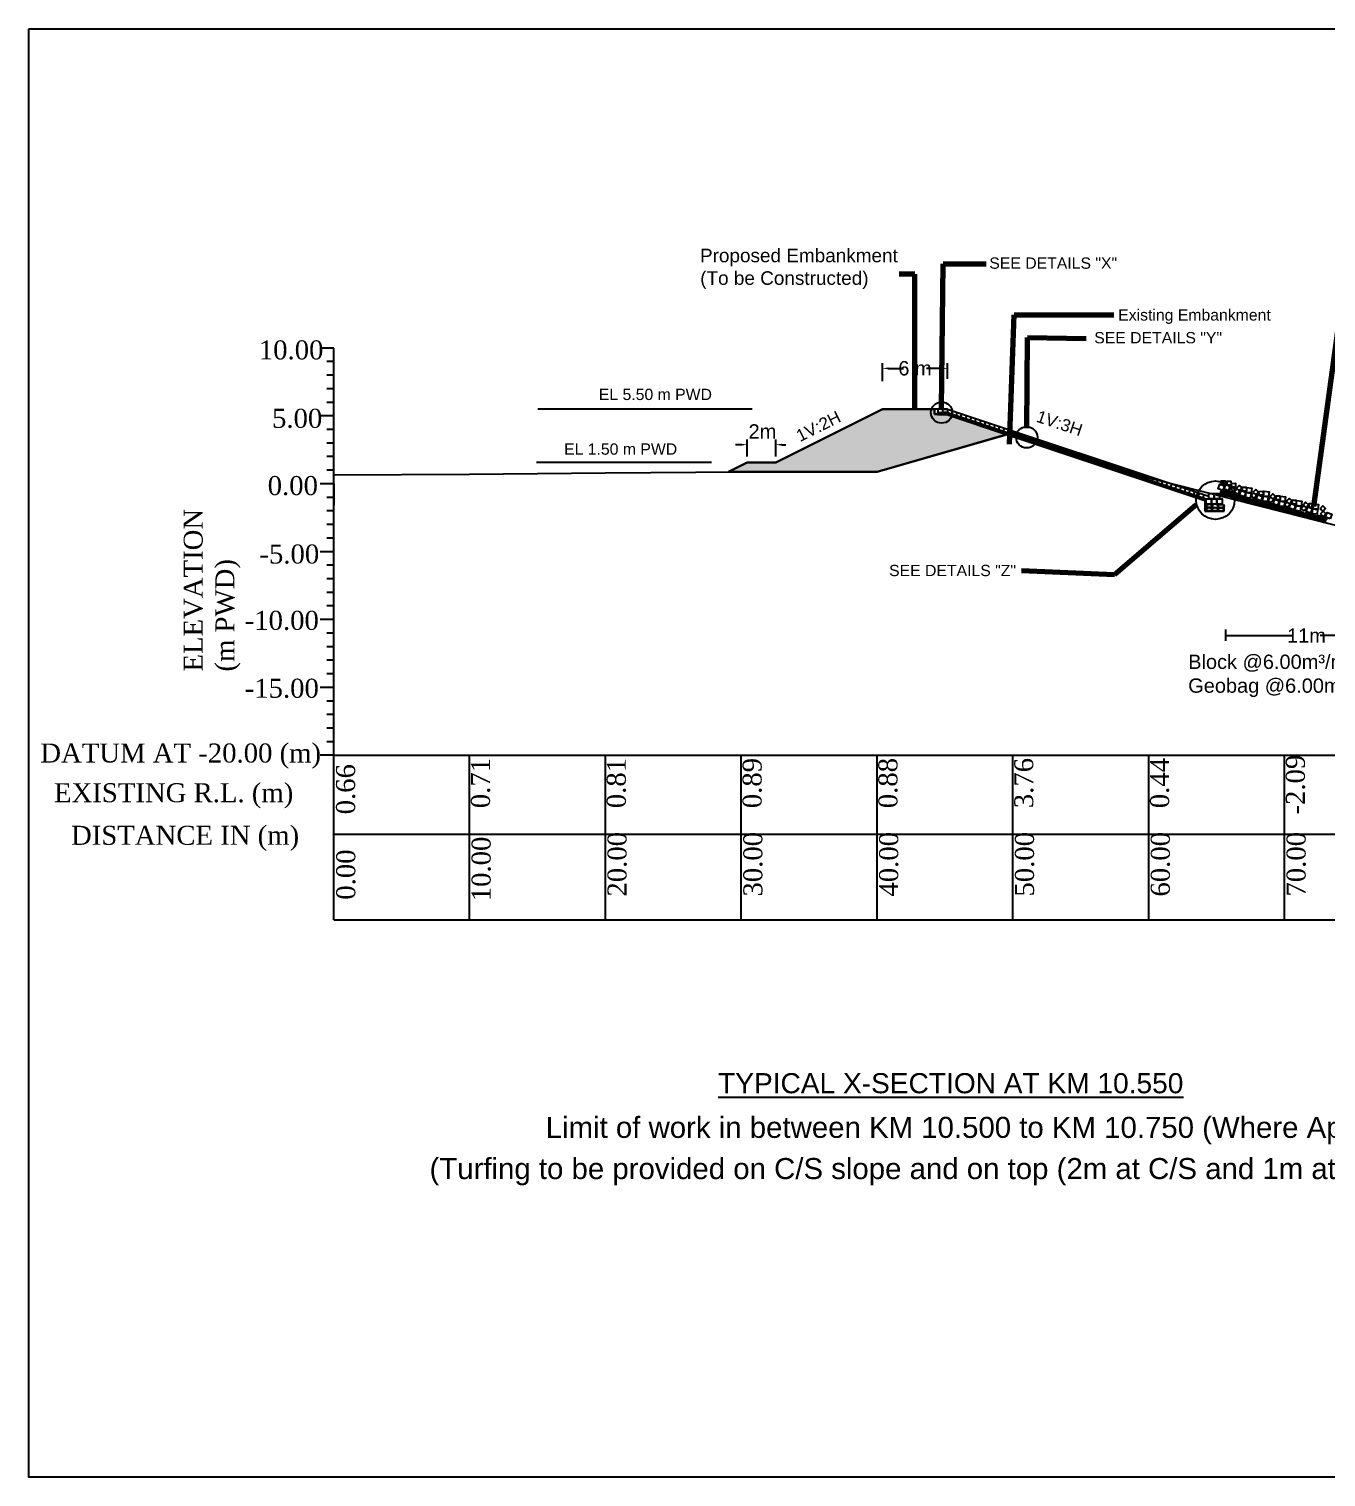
# Model space of a CAD drawing. Header units: inches. Extents: x 89000 to 267201, y -7461 to 18033.
# Drawn here: x 143639 to 148175, y 12966 to 18033 of the extents above; entities that cross this region are included whole.
import ezdxf

# ---------------------------------------------------------------- set-up
doc = ezdxf.new("R2010")
doc.units = ezdxf.units.IN
doc.header["$LTSCALE"] = 7
doc.header["$MEASUREMENT"] = 0
doc.layers.add('LINE', color=7, linetype='Continuous')
doc.styles.add('liza', font='times.ttf', dxfattribs={"height": 2})
doc.styles.get("Standard").update_dxf_attribs({"font": 'arial.ttf'})
doc.dimstyles.get("Standard").update_dxf_attribs({"dimtxt": 0.18, "dimasz": 0.18, "dimexe": 0.18, "dimexo": 0.0625, "dimgap": 0.09, "dimtad": 0, "dimtih": 1, "dimtoh": 1, "dimdec": 4, "dimzin": 0, "dimdsep": 46, "dimtxsty": 'Standard', "dimcen": 0.09, "dimadec": 0, "dimazin": 0, "dimtfac": 1, "dimtdec": 4, "dimtofl": 0, "dimtmove": 0, "dimatfit": 3, "dimfxl": 1, "dimtolj": 1, "dimtzin": 0, "dimarcsym": 0})

msp = doc.modelspace()

# ---------------------------------------------------------------- hatches: boundary and pattern name
at = {"lineweight": -3, "ltscale": 0.5}
h = msp.add_hatch(dxfattribs=at)
h.set_pattern_fill('AR-SAND', scale=0.3, style=0)
h.set_pattern_definition([(37.5, (-59604.984, 1111933.726), (-0.48000939, 14.68239712), [0, -11.5824, 0, -12.954, 0, -12.3825]), (7.5, (-59604.984, 1111933.726), (13.4856985, 21.504753), [0, -6.2484, 0, -10.4394, 0, -4.0005]), (327.5, (-59614.356, 1111933.726), (23.7297711, 0.04311554), [0, -3.81, 0, -13.716, 0, -17.907]), (317.5, (-59614.356, 1111933.726), (22.90669357, 6.6878797), [0, -1.905, 0, -8.9916, 0, -10.287])])
edge = h.paths.add_edge_path()
edge.add_line((146251.03459, 16516.05213), (146623.68176, 16702.37572))
edge.add_line((146151.03459, 16516.05213), (146251.03459, 16516.05213))
edge.add_line((146085.01252, 16483.0411), (146151.03459, 16516.05213))
edge.add_line((146604.96485, 16482.92572), (146085.01252, 16483.0411))
edge.add_line((147058.21538, 16613.46187), (146604.96485, 16482.92572))
edge.add_line((146848.59848, 16683.37572), (147058.21538, 16613.46187))
edge.add_line((146817.48176, 16683.37572), (146848.59848, 16683.37572))
edge.add_line((146806.08176, 16685.27572), (146817.48176, 16685.27572))
edge.add_line((146806.08176, 16702.37572), (146806.08176, 16685.27572))
edge.add_line((146623.68176, 16702.37572), (146806.08176, 16702.37572))

# ---------------------------------------------------------------- linework, layer by layer
at = {"linetype": 'Continuous', "lineweight": -3, "ltscale": 0.5}
for p, q in [((144704.96485, 16916.12572), (144657.46485, 16916.12572)), ((144704.96485, 14915.35511), (144704.96485, 16916.12572)), ((144704.96485, 16868.62572), (144681.21485, 16868.62572)), ((144704.96485, 16821.12572), (144681.21485, 16821.12572)), ((144704.96485, 16773.62572), (144681.21485, 16773.62572)), ((144704.96485, 16726.12572), (144681.21485, 16726.12572)), ((144704.96485, 16678.62572), (144657.46485, 16678.62572)), ((144704.96485, 16678.62572), (144657.46485, 16678.62572)), ((144704.96485, 16631.12572), (144681.21485, 16631.12572)), ((144704.96485, 16583.62572), (144681.21485, 16583.62572)), ((144704.96485, 16536.12572), (144681.21485, 16536.12572)), ((144704.96485, 16488.62572), (144681.21485, 16488.62572)), ((144704.96485, 16441.12572), (144657.46485, 16441.12572)), ((144704.96485, 16393.62572), (144681.21485, 16393.62572)), ((144704.96485, 16346.12572), (144681.21485, 16346.12572)), ((144704.96485, 16298.62572), (144681.21485, 16298.62572)), ((144704.96485, 16251.12572), (144681.21485, 16251.12572)), ((144704.96485, 16203.62572), (144657.46485, 16203.62572)), ((144704.96485, 16156.12572), (144681.21485, 16156.12572)), ((144704.96485, 16108.62572), (144681.21485, 16108.62572)), ((144704.96485, 16061.12572), (144681.21485, 16061.12572)), ((144704.96485, 16013.62572), (144681.21485, 16013.62572)), ((144704.96485, 15966.12572), (144657.46485, 15966.12572)), ((144704.96485, 15918.62572), (144681.21485, 15918.62572)), ((144704.96485, 15871.12572), (144681.21485, 15871.12572)), ((144704.96485, 15823.62572), (144681.21485, 15823.62572)), ((144704.96485, 15776.12572), (144681.21485, 15776.12572)), ((144704.96485, 15728.62572), (144657.46485, 15728.62572)), ((144704.96485, 15681.12572), (144681.21485, 15681.12572)), ((144704.96485, 15633.62572), (144681.21485, 15633.62572)), ((144704.96485, 15586.12572), (144681.21485, 15586.12572)), ((144704.96485, 15538.62572), (144681.21485, 15538.62572)), ((144704.96485, 15491.12572), (144657.46485, 15491.12572)), ((144704.96485, 14916.33635), (144704.96485, 15491.12572)), ((144704.96485, 15491.12572), (149825.72731, 15491.12572)), ((145179.96485, 14915.35511), (145179.96485, 15491.12572)), ((145654.96485, 14915.35511), (145654.96485, 15491.12572)), ((146129.96485, 14915.35511), (146129.96485, 15491.12572)), ((146604.96485, 14915.35511), (146604.96485, 15491.12572)), ((147079.96485, 14915.35511), (147079.96485, 15491.12572)), ((147554.96485, 14915.35511), (147554.96485, 15491.12572)), ((148029.96485, 14915.35511), (148029.96485, 15491.12572)), ((144704.96485, 15215.21544), (149826.79472, 15215.21544)), ((144704.96485, 14915.35511), (149826.79472, 14915.35511))]:
    msp.add_line(p, q, dxfattribs=at)
at = {"color": 7, "lineweight": -3, "ltscale": 0.5}
for p, q in [((146623.68176, 16800.12406), (146623.68176, 16863.25788)), ((146644.05676, 16845.05788), (146697.21384, 16845.05788)), ((146831.30676, 16845.05788), (146778.14968, 16845.05788)), ((146851.68176, 16808.65824), (146851.68176, 16863.25788)), ((146167.73103, 16702.37572), (145418.54881, 16702.37572)), ((146623.68176, 16702.37572), (146251.03459, 16516.05213)), ((146251.03459, 16516.05213), (146623.68176, 16702.37572)), ((146806.08176, 16702.37572), (146623.68176, 16702.37572)), ((146623.68176, 16702.37572), (146806.08176, 16702.37572)), ((146806.08176, 16685.27572), (146806.08176, 16702.37572)), ((146806.08176, 16702.37572), (146806.08176, 16685.27572)), ((146817.48176, 16685.27572), (146806.08176, 16685.27572)), ((146806.08176, 16685.27572), (146817.48176, 16685.27572)), ((146817.48176, 16683.37572), (146817.48176, 16685.27572)), ((146817.48176, 16685.27572), (146817.48176, 16683.37572)), ((146848.59848, 16683.37572), (146817.48176, 16683.37572)), ((146817.48176, 16683.37572), (146848.59848, 16683.37572)), ((147058.21538, 16613.46187), (146848.59848, 16683.37572)), ((146848.59848, 16683.37572), (147058.21538, 16613.46187)), ((146604.96485, 16482.92572), (147079.96485, 16619.72572)), ((146130.37626, 16578.02447), (146110.00126, 16578.02447)), ((146150.75126, 16536.84311), (146150.75126, 16596.22447)), ((146251.15869, 16537.07345), (146251.15869, 16596.22447)), ((146271.69958, 16577.47104), (146285.46318, 16576.92178)), ((147058.21538, 16613.46187), (146604.96485, 16482.92572)), ((144704.96485, 16441.12572), (144704.96485, 16516.12572)), ((146025.83027, 16516.05213), (145414.07341, 16516.05213)), ((146151.03459, 16516.05213), (146085.01252, 16483.0411)), ((146085.01252, 16483.0411), (146151.03459, 16516.05213)), ((146604.96485, 16482.92572), (146085.01252, 16483.0411)), ((146251.03459, 16516.05213), (146151.03459, 16516.05213)), ((146151.03459, 16516.05213), (146251.03459, 16516.05213)), ((146185.62045, 16483.34506), (146604.96485, 16482.92572)), ((144704.96485, 16441.12572), (144704.96485, 16369.87572)), ((144704.96485, 16441.12572), (144704.96485, 16366.12572)), ((147823.47612, 15931.87978), (147823.47612, 15892.04769)), ((147826.44832, 15910.24769), (148059.36484, 15910.24769)), ((148399.79055, 15910.24769), (148154.19757, 15910.24769))]:
    msp.add_line(p, q, dxfattribs=at)
at = {"color": 0, "linetype": 'Continuous', "ltscale": 0.5}
for p, q in [((146851.68176, 16702.37572), (146623.68176, 16702.37572)), ((146806.08176, 16702.37572), (146806.08176, 16685.27572)), ((146834.58176, 16702.37572), (146806.08176, 16702.37572)), ((146806.08176, 16685.27572), (146817.48176, 16685.27572)), ((146817.48176, 16702.37572), (146817.48176, 16690.97572)), ((146817.48176, 16690.97572), (146834.58176, 16690.97572)), ((146817.48176, 16685.27572), (146817.48176, 16690.97572)), ((146817.48176, 16687.17572), (146834.58176, 16687.17572)), ((146817.48176, 16685.27572), (146817.48176, 16683.37572)), ((146817.48176, 16683.37572), (146834.58176, 16683.37572)), ((146834.58176, 16690.97572), (146834.58176, 16702.37572)), ((146834.58176, 16702.37572), (146851.68176, 16702.37572)), ((146851.68176, 16690.97572), (146834.58176, 16690.97572)), ((146849.21514, 16687.17572), (146834.58176, 16687.17572)), ((146848.59848, 16683.37572), (146834.58176, 16683.37572)), ((146848.59848, 16683.37572), (147751.58277, 16382.20197)), ((146849.17396, 16687.17572), (147751.5832, 16384.95397)), ((146851.68176, 16702.37572), (147765.13473, 16398.21349)), ((146851.68176, 16702.37572), (146851.68176, 16690.97572)), ((146851.68176, 16690.97572), (147755.81165, 16388.34996)), ((146866.45004, 16685.82926), (146869.71502, 16696.36482)), ((146882.39465, 16680.58594), (146885.63958, 16691.0568)), ((146882.39465, 16680.58594), (146885.63958, 16691.0568)), ((146898.32535, 16675.29772), (146901.56415, 16685.74877)), ((146916.00676, 16669.29385), (146919.27652, 16679.84484)), ((146931.95137, 16664.05053), (146935.20108, 16674.53681)), ((146931.95137, 16664.05053), (146935.20108, 16674.53681)), ((146947.88207, 16658.76231), (146951.12564, 16669.22879)), ((146965.56347, 16652.75844), (146968.83801, 16663.32485)), ((146981.47767, 16647.41696), (146984.76258, 16658.01683)), ((146981.49288, 16647.46604), (146984.90631, 16658.48063)), ((146981.50809, 16647.51512), (146984.76258, 16658.01683)), ((146997.42358, 16642.17782), (147000.83083, 16653.17246)), ((147015.10498, 16636.17395), (147018.54315, 16647.26835)), ((147031.03439, 16630.88155), (147034.44782, 16641.89614)), ((147031.0496, 16630.93063), (147034.46766, 16641.96018)), ((147046.96509, 16625.59333), (147050.37234, 16636.58797)), ((147064.64649, 16619.58946), (147068.08465, 16630.68386)), ((147080.57589, 16614.29706), (147083.98933, 16625.31165)), ((147080.5911, 16614.34614), (147084.00917, 16625.37569)), ((147096.50659, 16609.00884), (147099.91384, 16620.00348)), ((147114.188, 16603.00497), (147117.62616, 16614.09937)), ((147130.1174, 16597.71257), (147133.53083, 16608.72716)), ((147130.13261, 16597.76165), (147133.55068, 16608.7912)), ((147146.0481, 16592.42435), (147149.45535, 16603.41899)), ((147163.7295, 16586.42048), (147167.16767, 16597.51488)), ((147179.65891, 16581.12808), (147183.07234, 16592.14267)), ((147179.67412, 16581.17716), (147183.09219, 16592.20671)), ((147195.58961, 16575.83986), (147198.99686, 16586.8345)), ((147213.27101, 16569.83599), (147216.70918, 16580.93039)), ((147229.20042, 16564.54359), (147232.61385, 16575.55818)), ((147229.21563, 16564.59267), (147232.63369, 16575.62222)), ((147245.13112, 16559.25537), (147248.53837, 16570.25001)), ((147262.81252, 16553.2515), (147266.25068, 16564.3459)), ((147278.74192, 16547.9591), (147282.15536, 16558.97369)), ((147278.75714, 16548.00818), (147282.1752, 16559.03773)), ((147294.67263, 16542.67088), (147298.07987, 16553.66552)), ((147312.35403, 16536.66701), (147315.79219, 16547.76141)), ((147328.28459, 16531.37836), (147331.69803, 16542.39295)), ((147328.29864, 16531.42369), (147331.71671, 16542.45324)), ((147344.43288, 16526.0226), (147347.87104, 16537.117)), ((147344.43288, 16526.0226), (147347.62254, 16537.08478)), ((147344.43288, 16526.0226), (147347.85095, 16537.05215)), ((147360.37749, 16520.77928), (147363.79556, 16531.80883)), ((147376.51173, 16515.37819), (147379.9499, 16526.47259)), ((147376.51173, 16515.37819), (147379.9298, 16526.40774)), ((147392.45635, 16510.13487), (147395.87441, 16521.16442)), ((147408.59058, 16504.73378), (147412.02875, 16515.82818)), ((147408.59058, 16504.73378), (147412.00865, 16515.76333)), ((147424.5352, 16499.49046), (147427.97336, 16510.58486)), ((147424.5352, 16499.49046), (147427.95327, 16510.52001)), ((147440.54027, 16493.70381), (147444.0875, 16505.11892)), ((147456.61405, 16488.84605), (147460.03212, 16499.8756)), ((147456.61405, 16488.84605), (147460.03212, 16499.8756)), ((147472.74829, 16483.44496), (147476.18645, 16494.53936)), ((147488.6929, 16478.20164), (147492.13107, 16489.29604)), ((147504.69797, 16472.41499), (147508.24521, 16483.8301)), ((147520.66242, 16467.05791), (147524.08049, 16478.08746)), ((147520.77176, 16467.55723), (147524.18982, 16478.58677)), ((147536.79666, 16461.65682), (147540.23482, 16472.75122)), ((147552.74128, 16456.4135), (147556.17944, 16467.5079)), ((147568.74635, 16450.62685), (147572.29358, 16462.04196)), ((147584.82013, 16445.76909), (147588.23819, 16456.79864)), ((147584.82013, 16445.76909), (147588.23819, 16456.79864)), ((147600.95436, 16440.368), (147604.39253, 16451.4624)), ((147616.89898, 16435.12468), (147620.33714, 16446.21908)), ((147632.90405, 16429.33803), (147636.45128, 16440.75314)), ((147648.97783, 16424.48027), (147652.3959, 16435.50982)), ((147648.97783, 16424.48027), (147652.3959, 16435.50982)), ((147665.11207, 16419.07918), (147668.55023, 16430.17358)), ((147681.05668, 16413.83586), (147684.49485, 16424.93026)), ((147697.06175, 16408.04921), (147700.60899, 16419.46432)), ((147713.13554, 16403.19145), (147716.5536, 16414.22099)), ((147713.13554, 16403.19145), (147716.5536, 16414.22099)), ((147729.26977, 16397.79036), (147732.70794, 16408.88476)), ((147745.21439, 16392.54704), (147748.65255, 16403.64144)), ((147751.57704, 16369.54002), (147751.53015, 16369.54002)), ((147751.58318, 16384.82277), (147751.57704, 16345.86441)), ((147755.71015, 16369.54002), (147755.71015, 16345.86441)), ((147818.47854, 16345.86441), (147818.47854, 16368.20941)), ((147751.57704, 16345.86441), (147818.47854, 16345.86441))]:
    msp.add_line(p, q, dxfattribs=at)
at = {"linetype": 'Continuous', "lineweight": -3, "ltscale": 0.5}
msp.add_lwpolyline([(144704.96485, 16472.47572), (145179.96485, 16474.85072), (145654.96485, 16479.60072), (146129.96485, 16483.40072), (146604.96485, 16482.92572), (147079.96485, 16619.72572), (147554.96485, 16462.02572), (148029.96485, 16341.85072), (148504.96485, 16220.25072), (148979.96485, 16109.10072), (149454.96485, 15999.85072), (149825.72731, 15950.16855)], dxfattribs=at)
at = {"color": 0, "linetype": 'Continuous', "ltscale": 0.5}
for points in [[(147814.49611, 16417.70696), (147798.41151, 16423.51173), (147804.21629, 16439.59634), (147820.30089, 16433.79156), (147814.49611, 16417.70696)], [(147822.74047, 16438.5316), (147809.45903, 16437.82926), (147808.75669, 16451.1107), (147822.03813, 16451.81304), (147822.74047, 16438.5316)], [(147834.84591, 16416.52211), (147818.7613, 16422.32689), (147824.56608, 16438.41149), (147840.65069, 16432.60671), (147834.84591, 16416.52211)], [(147843.09027, 16437.34675), (147829.80882, 16436.64442), (147829.10649, 16449.92586), (147842.38793, 16450.6282), (147843.09027, 16437.34675)], [(147850.77829, 16409.12451), (147834.69368, 16414.92929), (147840.49846, 16431.0139), (147856.58307, 16425.20912), (147850.77829, 16409.12451)], [(147859.02265, 16429.94916), (147845.7412, 16429.24682), (147845.03886, 16442.52826), (147858.32031, 16443.2306), (147859.02265, 16429.94916)], [(147855.2409, 16413.76421), (147864.15106, 16423.63837), (147874.02522, 16414.72821), (147865.11506, 16404.85405), (147855.2409, 16413.76421)], [(147862.44108, 16425.80332), (147871.35124, 16435.67748), (147881.2254, 16426.76731), (147872.31524, 16416.89316), (147862.44108, 16425.80332)], [(147888.40474, 16395.54549), (147872.32013, 16401.35027), (147878.12491, 16417.43488), (147894.20951, 16411.6301), (147888.40474, 16395.54549)], [(147896.64909, 16416.37014), (147883.36765, 16415.6678), (147882.66531, 16428.94924), (147895.94676, 16429.65158), (147896.64909, 16416.37014)], [(147896.71491, 16410.93667), (147898.57256, 16427.93547), (147915.57136, 16426.07782), (147913.7137, 16409.07902), (147896.71491, 16410.93667)], [(147920.81464, 16411.37278), (147929.72481, 16421.24694), (147939.59897, 16412.33678), (147930.6888, 16402.46262), (147920.81464, 16411.37278)], [(147755.71015, 16388.34996), (147774.52008, 16388.34996), (147774.52008, 16369.54002), (147755.71015, 16369.54002), (147755.71015, 16388.34996)], [(147765.13473, 16407.1599), (147783.94467, 16407.1599), (147783.94467, 16388.34996), (147765.13473, 16388.34996), (147765.13473, 16407.1599)], [(147774.52008, 16388.34996), (147793.33002, 16388.34996), (147793.33002, 16369.54002), (147774.52008, 16369.54002), (147774.52008, 16388.34996)], [(147783.94467, 16407.1599), (147802.75461, 16407.1599), (147802.75461, 16388.34996), (147783.94467, 16388.34996), (147783.94467, 16407.1599)], [(147793.33002, 16388.34996), (147812.13996, 16388.34996), (147812.13996, 16369.54002), (147793.33002, 16369.54002), (147793.33002, 16388.34996)], [(147893.73819, 16393.20309), (147895.59584, 16410.20189), (147912.59464, 16408.34423), (147910.73699, 16391.34544), (147893.73819, 16393.20309)], [(147913.61446, 16399.33367), (147922.52462, 16409.20783), (147932.39878, 16400.29767), (147923.48862, 16390.42351), (147913.61446, 16399.33367)], [(147946.7783, 16381.11495), (147930.69369, 16386.91973), (147936.49847, 16403.00434), (147952.58308, 16397.19956), (147946.7783, 16381.11495)], [(147955.02266, 16401.9396), (147941.74121, 16401.23726), (147941.03888, 16414.5187), (147954.32032, 16415.22104), (147955.02266, 16401.9396)], [(147954.01046, 16380.67791), (147955.86811, 16397.6767), (147972.86691, 16395.81905), (147971.00926, 16378.82025), (147954.01046, 16380.67791)], [(147956.98718, 16398.41149), (147958.84483, 16415.41029), (147975.84363, 16413.55264), (147973.98598, 16396.55384), (147956.98718, 16398.41149)], [(147972.85355, 16384.14238), (147981.76371, 16394.01654), (147991.63787, 16385.10638), (147982.72771, 16375.23222), (147972.85355, 16384.14238)], [(147980.05373, 16396.18149), (147988.96389, 16406.05565), (147998.83805, 16397.14549), (147989.92789, 16387.27133), (147980.05373, 16396.18149)], [(148006.07325, 16365.45229), (147989.98864, 16371.25706), (147995.79342, 16387.34167), (148011.87803, 16381.53689), (148006.07325, 16365.45229)], [(148014.31761, 16386.27693), (148001.03616, 16385.57459), (148000.33383, 16398.85604), (148013.61527, 16399.55837), (148014.31761, 16386.27693)], [(148011.4067, 16363.10988), (148013.26436, 16380.10868), (148030.26315, 16378.25103), (148028.4055, 16361.25223), (148011.4067, 16363.10988)], [(148014.38342, 16380.84347), (148016.24107, 16397.84226), (148033.23987, 16395.98461), (148031.38222, 16378.98581), (148014.38342, 16380.84347)], [(148029.78727, 16368.14485), (148038.69743, 16378.01901), (148048.57159, 16369.10885), (148039.66143, 16359.23469), (148029.78727, 16368.14485)], [(148036.98745, 16380.18396), (148045.89761, 16390.05812), (148055.77177, 16381.14796), (148046.86161, 16371.2738), (148036.98745, 16380.18396)], [(148062.95111, 16349.92613), (148046.8665, 16355.73091), (148052.67128, 16371.81552), (148068.75588, 16366.01074), (148062.95111, 16349.92613)], [(148071.19546, 16370.75078), (148057.91402, 16370.04844), (148057.21168, 16383.32988), (148070.49313, 16384.03222), (148071.19546, 16370.75078)], [(148071.26128, 16365.31731), (148073.11893, 16382.31611), (148090.11773, 16380.45846), (148088.26007, 16363.45966), (148071.26128, 16365.31731)], [(148095.02807, 16366.98288), (148103.93824, 16376.85704), (148113.8124, 16367.94688), (148104.90223, 16358.07272), (148095.02807, 16366.98288)], [(148129.72641, 16359.46503), (148116.44497, 16358.76269), (148115.74263, 16372.04413), (148129.02407, 16372.74647), (148129.72641, 16359.46503)], [(148129.79222, 16354.03156), (148131.64987, 16371.03036), (148148.64867, 16369.17271), (148146.79102, 16352.17391), (148129.79222, 16354.03156)], [(148068.28456, 16347.58373), (148070.14221, 16364.58253), (148087.14101, 16362.72487), (148085.28336, 16345.72608), (148068.28456, 16347.58373)], [(148087.82789, 16354.94378), (148096.73805, 16364.81794), (148106.61221, 16355.90778), (148097.70205, 16346.03362), (148087.82789, 16354.94378)], [(148121.48205, 16338.64038), (148105.39745, 16344.44516), (148111.20222, 16360.52977), (148127.28683, 16354.72499), (148121.48205, 16338.64038)], [(148126.81551, 16336.29798), (148128.67316, 16353.29678), (148145.67196, 16351.43913), (148143.8143, 16334.44033), (148126.81551, 16336.29798)], [(148154.85854, 16353.94383), (148163.7687, 16363.81799), (148173.64286, 16354.90783), (148164.7327, 16345.03367), (148154.85854, 16353.94383)], [(148155.73473, 16335.51013), (148164.64489, 16345.38429), (148174.51905, 16336.47413), (148165.60889, 16326.59997), (148155.73473, 16335.51013)], [(148189.33757, 16319.00629), (148173.25297, 16324.81106), (148179.05775, 16340.89567), (148195.14235, 16335.09089), (148189.33757, 16319.00629)]]:
    msp.add_lwpolyline(points, dxfattribs=at)
for centre, major_axis, ratio in [((147766.59463, 16363.76944), (10.34592, 0), 0.5541008648), ((147808.12831, 16363.37206), (10.34592, 0), 0.5541008648), ((147823.04042, 16400.90987), (-18.68285, 2.11486), 0.1511748414), ((147823.18792, 16406.61332), (-18.68285, 2.11486), 0.1511748414), ((147824.94587, 16412.03333), (-18.68285, 2.11486), 0.1511748414), ((147854.53637, 16391.70997), (-17.22229, 7.54417), 0.1511748414), ((147856.36359, 16397.11482), (-17.22229, 7.54417), 0.1511748414), ((147859.64545, 16401.77275), (-17.22229, 7.54417), 0.1511748414), ((147893.18055, 16380.02358), (-17.91985, 5.69214), 0.1511748414), ((147894.42954, 16385.59055), (-17.91985, 5.69214), 0.1511748414), ((147897.20362, 16390.56763), (-17.91985, 5.69214), 0.1511748414), ((147930.39566, 16370.60816), (-17.91985, 5.69214), 0.1511748414), ((147931.64466, 16376.17512), (-17.91985, 5.69214), 0.1511748414), ((147934.41874, 16381.15221), (-17.91985, 5.69214), 0.1511748414), ((147969.30413, 16362.29567), (-17.91985, 5.69214), 0.1511748414), ((147970.55313, 16367.86263), (-17.91985, 5.69214), 0.1511748414), ((147973.32721, 16372.83972), (-17.91985, 5.69214), 0.1511748414), ((148010.27396, 16361.96084), (-17.91985, 5.69214), 0.1511748414), ((147766.32861, 16352.10706), (10.34592, 0), 0.5541008648), ((147786.8962, 16351.9746), (10.34592, 0), 0.5541008648), ((147807.86229, 16351.70968), (10.34592, 0), 0.5541008648), ((148006.25089, 16351.41679), (-17.91985, 5.69214), 0.1511748414), ((148007.49988, 16356.98375), (-17.91985, 5.69214), 0.1511748414), ((148043.82555, 16341.9104), (-17.91985, 5.69214), 0.1511748414), ((148045.07454, 16347.47736), (-17.91985, 5.69214), 0.1511748414), ((148047.84862, 16352.45445), (-17.91985, 5.69214), 0.1511748414), ((148079.48354, 16331.60106), (-17.91985, 5.69214), 0.1511748414), ((148080.73254, 16337.16802), (-17.91985, 5.69214), 0.1511748414), ((148083.50662, 16342.14511), (-17.91985, 5.69214), 0.1511748414), ((148116.89176, 16323.32009), (-17.91985, 5.69214), 0.1511748414), ((148118.14075, 16328.88705), (-17.91985, 5.69214), 0.1511748414), ((148120.91483, 16333.86414), (-17.91985, 5.69214), 0.1511748414), ((148155.0302, 16313.45589), (-17.22229, 7.54417), 0.1511748414), ((148156.85742, 16318.86074), (-17.22229, 7.54417), 0.1511748414), ((148160.13928, 16323.51867), (-17.22229, 7.54417), 0.1511748414)]:
    msp.add_ellipse(centre, major_axis=major_axis, ratio=ratio, dxfattribs=at)
at = {"color": 0, "linetype": 'Continuous', "ltscale": 0.5, "extrusion": (0, 0, -1)}
msp.add_ellipse((147787.16222, 16363.63698), major_axis=(-10.22233, 0), ratio=0.5608000875, dxfattribs=at)
at = {"color": 7, "lineweight": -3, "ltscale": 0.5}
for points in [[(146644.05676, 16848.45371), (146644.05676, 16841.66205), (146623.68176, 16845.05788)], [(146831.30676, 16848.45371), (146831.30676, 16841.66205), (146851.68176, 16845.05788)], [(146130.37626, 16581.4203), (146130.37626, 16574.62863), (146150.75126, 16578.02447)], [(146271.53369, 16581.4203), (146271.53369, 16574.62863), (146251.15869, 16578.02447)], [(147841.91799, 15913.64352), (147841.91799, 15906.85185), (147821.54299, 15910.24769)]]:
    msp.add_solid(points, dxfattribs=at)
at = {"layer": 'LINE', "color": 0, "linetype": 'ByBlock', "lineweight": -3, "ltscale": 0.5}
msp.add_lwpolyline([(143639.03041, 18032.61061), (150996.97524, 18032.61061), (150996.97524, 12965.87392), (143639.03041, 12965.87392)], close=True, dxfattribs=at)
at = {"layer": 'LINE', "color": 0, "ltscale": 0.5}
for centre, radius in [((146830.84543, 16690.43558), 37.29434), ((147128.67112, 16603.9745), 37.29434), ((147788.50295, 16383.81701), 67.17464)]:
    msp.add_circle(centre, radius, dxfattribs=at)

# ---------------------------------------------------------------- texts
at = {"color": 0, "linetype": 'Continuous', "lineweight": -3}
msp.add_text('%%UTYPICAL X-SECTION AT KM 10.550', height=70.3489043, dxfattribs=at).set_placement((146048.99946, 14308.68595))
at = {"linetype": 'Continuous', "lineweight": -3, "ltscale": 0.5, "char_height": 66.5, "attachment_point": 1, "style": 'liza'}
for s, insert, width in [('10.00', (144442.86974, 16942.94765), 95), ('5.00', (144489.06334, 16703.52418), 95), ('0.00', (144473.90377, 16468.22008), 95), ('-5.00', (144444.8922, 16228.69126), 95), ('-10.00', (144393.40904, 15996.60664), 95), ('-15.00', (144393.40904, 15759.10664), 95), ('DATUM AT -20.00 (m)', (143678.66894, 15532.46601), 1030.8666988), ('EXISTING R.L. (m)', (143726.56311, 15393.52459), 1030.8666988), ('DISTANCE IN (m)', (143786.03169, 15244.47642), 1030.8666988)]:
    msp.add_mtext(s, dxfattribs=dict(at, insert=insert, width=width))
at = {"color": 7, "lineweight": -3, "ltscale": 0.5, "char_height": 50, "attachment_point": 5}
for s, insert in [('\\A1;6 m', (146737.68176, 16845.05788)), ('\\A1;2m', (146204.20194, 16624.3631)), ('\\A1;11m', (148106.7812, 15910.24769))]:
    msp.add_mtext(s, dxfattribs=dict(at, insert=insert))
at = {"linetype": 'Continuous', "lineweight": -3, "ltscale": 0.5, "char_height": 66.5, "attachment_point": 1, "rotation": 90, "style": 'liza'}
for s, insert, width in [('ELEVATION (m PWD)', (144180.1096, 15784.35972), 475), ('0.66', (144712.91393, 15284.71479), 102.125), ('0.71', (145184.71485, 15306.12343), 102.125), ('0.81', (145659.71485, 15306.12343), 102.125), ('0.89', (146134.71485, 15306.12343), 102.125), ('0.88', (146609.71485, 15306.12343), 102.125), ('3.76', (147084.71485, 15306.12343), 102.125), ('0.44', (147559.71485, 15306.12343), 102.125), ('-2.09', (148034.71485, 15283.98784), 102.125), ('10.00', (145187.05335, 14980.56137), 102.125), ('20.00', (145662.30674, 14997.00102), 102.125), ('30.00', (146137.30674, 14997.00102), 102.125), ('40.00', (146612.30674, 14997.00102), 102.125), ('50.00', (147087.30674, 14997.00102), 102.125), ('60.00', (147562.30674, 14997.00102), 102.125), ('70.00', (148037.30674, 14997.00102), 102.125), ('0.00', (144713.72302, 14985.96322), 102.125)]:
    msp.add_mtext(s, dxfattribs=dict(at, insert=insert, width=width))
at = {"layer": 'LINE', "color": 0, "linetype": 'ByBlock', "ltscale": 0.5}
for s, rotation, p in [('1V:2H', 26.53791956, (146335.5622, 16586.86088)), ('1V:3H', 341.55829616, (147158.43944, 16659.23828))]:
    msp.add_text(s, height=42.405177, rotation=rotation, dxfattribs=at).set_placement(p)
at = {"layer": 'LINE', "color": 0, "linetype": 'Continuous', "lineweight": -3}
for s, p in [('                                       Limit of work in between KM 10.500 to KM 10.750 (Where Applicable)', (144332.94534, 14152.5306)), ('                                       (Turfing to be provided on C/S slope and on top (2m at C/S and 1m at R/S) of embankment)', (143926.51043, 14008.42335))]:
    msp.add_text(s, height=73.55610251, dxfattribs=at).set_placement(p)
at = {"layer": 'LINE', "color": 0, "linetype": 'ByBlock', "ltscale": 0.5, "attachment_point": 1}
for s, insert, char_height, width in [('\\pi0.74394;Proposed Embankment \\P\\pi1.5125;(To be Constructed)', (145985.06618, 17263.71423), 47.3967528, 739.3633872), ('Existing Embankment', (147448.38686, 17051.8158), 39.497294, 534.904481), ('Block @6.00m³/m Over \\PGeobag @6.00m³/m', (147693.18876, 15843.40165), 50, 802.3210185)]:
    msp.add_mtext(s, dxfattribs=dict(at, insert=insert, char_height=char_height, width=width))
at = {"layer": 'LINE', "color": 0, "linetype": 'ByBlock', "ltscale": 0.5, "char_height": 39.497294}
for s, insert, attachment_point in [('SEE DETAILS "X"', (146997.61036, 17233.10509), 1), ('SEE DETAILS "Y"', (147811.57056, 16972.11068), 3), ('EL 5.50 m PWD', (146027.60262, 16773.73915), 3), ('EL 1.50 m PWD', (145905.99665, 16582.41291), 3), ('SEE DETAILS "Z"', (147090.9555, 16157.60718), 3)]:
    msp.add_mtext(s, dxfattribs=dict(at, insert=insert, attachment_point=attachment_point))

# ---------------------------------------------------------------- leaders
at = {"layer": 'LINE', "color": 0, "lineweight": 13, "ltscale": 0.5}
msp.add_leader([(148132.05454, 16361.57445), (148327.65644, 17791.72532), (148423.89001, 17793.77468)], dimstyle='Standard', override={"dimtxt": 0.9, "dimasz": 0.7, "dimclrd": 7, "dimclre": 7, "dimclrt": 7, "dimlwd": 65535, "dimlwe": 65535}, dxfattribs=at)
at = {"layer": 'LINE', "color": 0, "ltscale": 0.5}
for points in [[(146830.60988, 16705.94712), (146836.07363, 17211.20791), (146986.79015, 17211.20791)], [(146737.06301, 16699.08859), (146737.06301, 17175.17405), (146682.47792, 17175.17405)], [(147068.24557, 16579.64564), (147085.07299, 17031.87058), (147432.91726, 17031.87058)], [(147128.99326, 16636.16848), (147131.07379, 16952.78417), (147336.28357, 16949.82731)], [(147721.60686, 16367.96073), (147434.87311, 16122.47963), (147110.60786, 16137.00933)]]:
    msp.add_leader(points, dimstyle='Standard', override={"dimtxt": 0.9, "dimasz": 0.7, "dimclrd": 7, "dimclre": 7, "dimclrt": 7, "dimlwd": 65535, "dimlwe": 65535}, dxfattribs=at)

doc.saveas('drawing.dxf')
